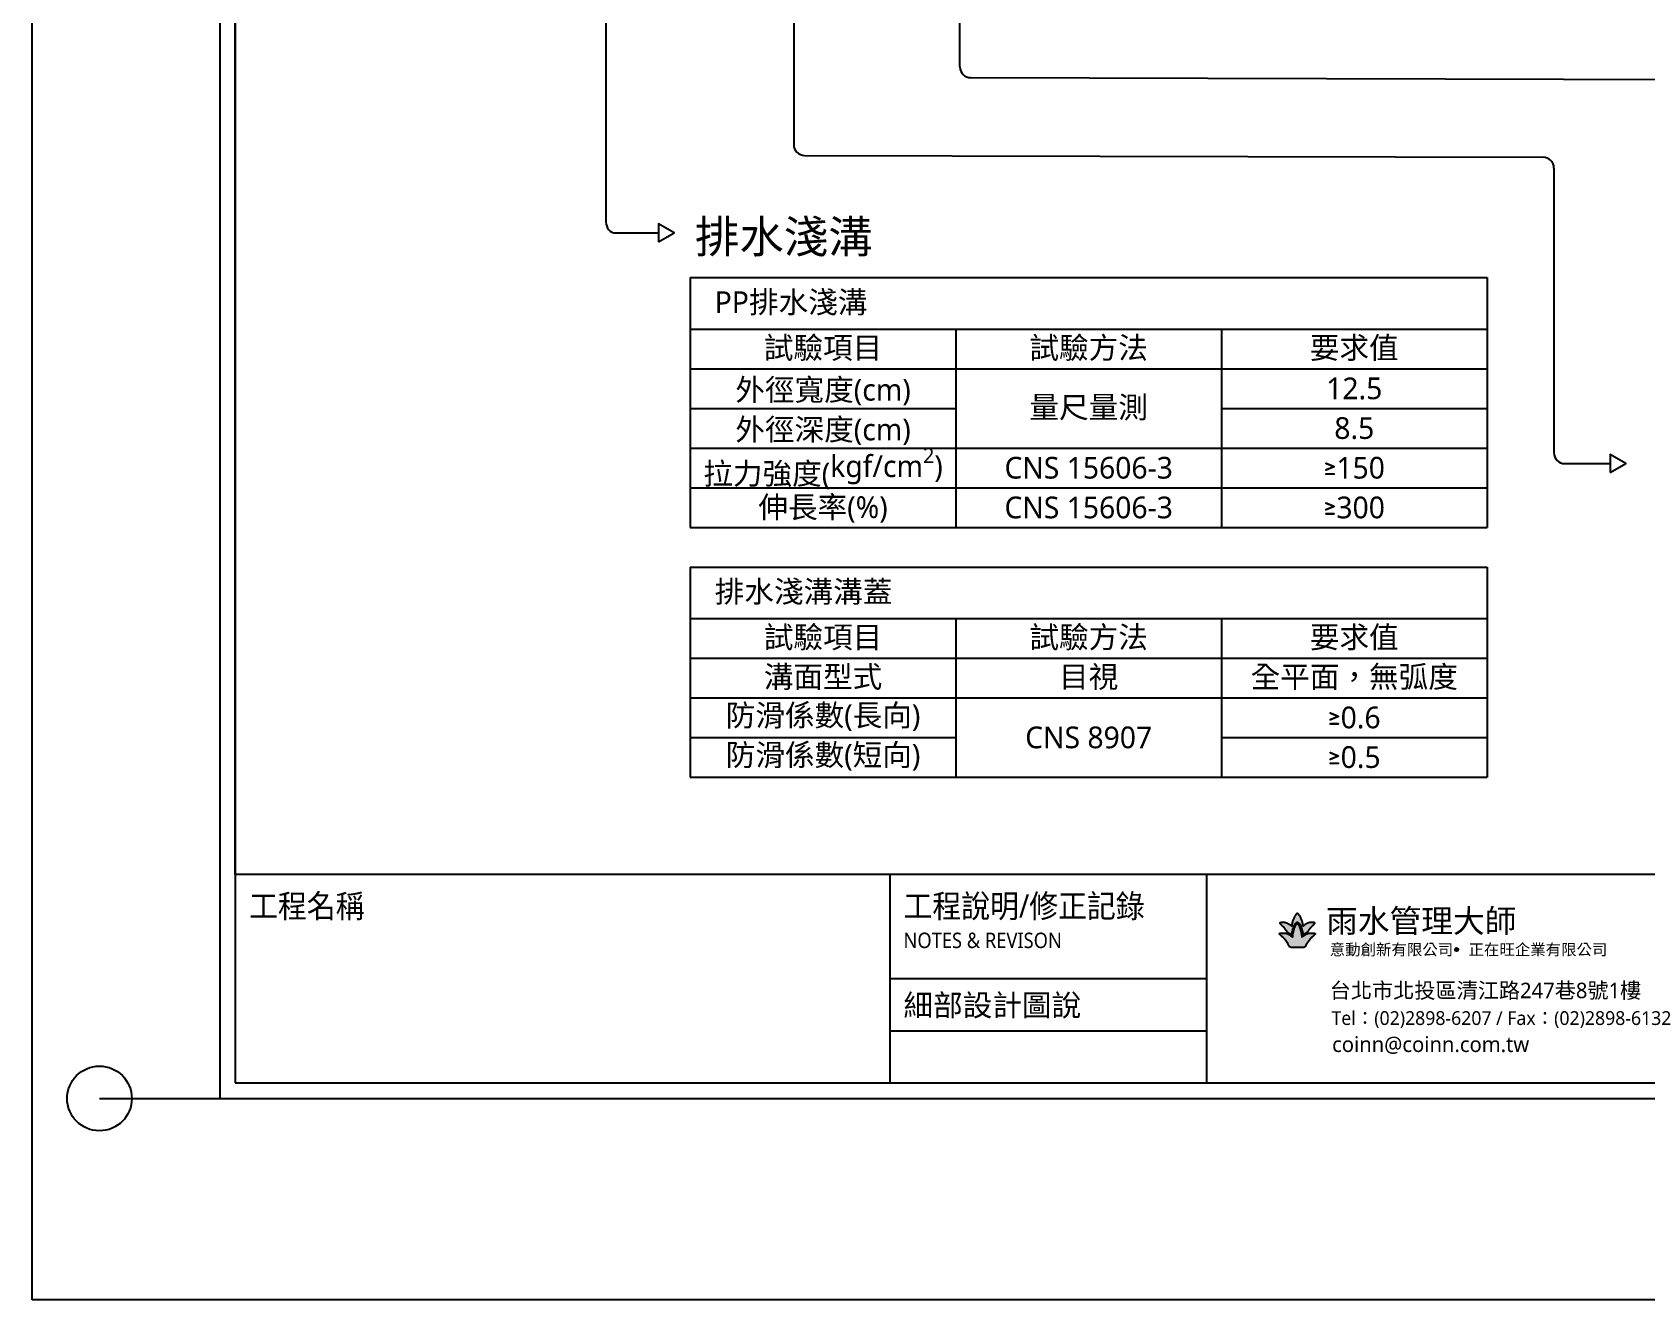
# Model space of a CAD drawing. Header units: millimetres. Extents: x 3083 to 7283, y 1609 to 4579.
# Drawn here: x 3083 to 4570, y 1609 to 2777 of the extents above; entities that cross this region are included whole.
import ezdxf
from ezdxf.enums import TextEntityAlignment as Align

# ---------------------------------------------------------------- set-up
doc = ezdxf.new("R2010")
doc.units = ezdxf.units.MM
doc.styles.add('圖框文字', font='Microsoft JhengHei.ttf')
doc.styles.add('微軟正黑體', font='Microsoft JhengHei.ttf')
doc.styles.add('微軟正黑體-20', font='Microsoft JhengHei.ttf', dxfattribs={"height": 20})

msp = doc.modelspace()

# ---------------------------------------------------------------- hatches: boundary and pattern name
at = {"true_color": 0xf8d731}
h = msp.add_hatch(color=40, dxfattribs=at)
h.dxf.hatch_style = 1
edge = h.paths.add_edge_path()
edge.add_spline(control_points=[(4254, 1945.3), (4254.9, 1945.9), (4255.8, 1946.4), (4256.6, 1946.8), (4257.6, 1947.2), (4258, 1947.4), (4258, 1947.4), (4258.1, 1947.6), (4258.9, 1948.7), (4259.2, 1949.2), (4259.6, 1949.8), (4260, 1950.3), (4260.4, 1950.9), (4260.9, 1951.5), (4261.3, 1952), (4261.7, 1952.5), (4262.5, 1953.4), (4262.8, 1953.7), (4263.2, 1954.1), (4263.7, 1954.5), (4264.2, 1954.9), (4264.4, 1955.1), (4264.6, 1955.4), (4264.8, 1955.6), (4264.9, 1955.9), (4264.9, 1956), (4264.9, 1956.1), (4264.8, 1956.2), (4264.6, 1956.4), (4264.2, 1956.5), (4263.7, 1956.5), (4263.2, 1956.6), (4262.8, 1956.7), (4262.2, 1956.7), (4261.5, 1956.6), (4260.9, 1956.6), (4260.1, 1956.5), (4259.7, 1956.4), (4259, 1956.2), (4258.4, 1955.9), (4257.9, 1955.7), (4257.2, 1955.4), (4256.6, 1955), (4256, 1954.6), (4255.5, 1954.3), (4255, 1953.9), (4254.5, 1953.5), (4254.1, 1953.1), (4254, 1953.1), (4254, 1953.1), (4254, 1953.2), (4253.9, 1954.1), (4253.8, 1954.9), (4253.1, 1958.1), (4252.7, 1959.1), (4252.1, 1960.6), (4251.6, 1961.7), (4251, 1962.8), (4250.1, 1964), (4249.5, 1964.6), (4249, 1965), (4248.8, 1965.1), (4248.6, 1965), (4248.4, 1964.8), (4248.1, 1964.6), (4247.9, 1964.5), (4247.5, 1964), (4247.3, 1963.8), (4247, 1963.3), (4246.6, 1962.8), (4246.3, 1962.3), (4245.9, 1961.4), (4245.2, 1960), (4244.5, 1958.2), (4244.3, 1957.3), (4243.9, 1955.7), (4243.7, 1954.2), (4243.6, 1953.3), (4243.6, 1953.1), (4243.5, 1953.1), (4242.5, 1954), (4241.4, 1954.7), (4240.1, 1955.5), (4238.7, 1956.1), (4237.2, 1956.5), (4235.9, 1956.7), (4234.1, 1956.6), (4233.1, 1956.4), (4232.7, 1956.2), (4232.7, 1956.1), (4232.7, 1955.9), (4232.8, 1955.8), (4232.9, 1955.5), (4233.1, 1955.2), (4233.7, 1954.6), (4234.2, 1954.2), (4234.8, 1953.7), (4235.9, 1952.4), (4236.7, 1951.6), (4237, 1951.2), (4237.4, 1950.5), (4237.9, 1949.9), (4238.5, 1949), (4238.9, 1948.4), (4239.5, 1947.5), (4239.5, 1947.4), (4239.8, 1947.3), (4240.5, 1947), (4241.3, 1946.6), (4242, 1946.3), (4242.4, 1946), (4242.9, 1945.7), (4243.4, 1945.4), (4243.6, 1945.2), (4243.7, 1945.2), (4243.7, 1945.3), (4243.7, 1945.5), (4243.9, 1947.1), (4244.2, 1948.4), (4244.5, 1949.5), (4245, 1951.3), (4245.2, 1951.9), (4245.6, 1952.9), (4246, 1953.8), (4246.2, 1954.3), (4246.7, 1955.2), (4247.2, 1955.8), (4247.7, 1956.3), (4248.1, 1956.6), (4248.5, 1956.8), (4248.8, 1956.8), (4249.1, 1956.8), (4249.6, 1956.5), (4250.1, 1956.1), (4250.5, 1955.6), (4250.9, 1955.1), (4251.4, 1954.3), (4251.8, 1953.3), (4252.2, 1952.4), (4252.5, 1951.5), (4252.8, 1950.5), (4253, 1949.9), (4253.3, 1948.9), (4253.5, 1948), (4253.7, 1947), (4253.8, 1946.4), (4253.9, 1945.6), (4254, 1945.3), (4254, 1945.3)], knot_values=[0, 0, 0, 0, 1, 2, 3, 4, 5, 6, 7, 8, 9, 10, 11, 12, 13, 14, 15, 16, 17, 18, 19, 20, 21, 22, 23, 24, 25, 26, 27, 28, 29, 30, 31, 32, 33, 34, 35, 36, 37, 38, 39, 40, 41, 42, 43, 44, 45, 46, 47, 48, 49, 50, 51, 52, 53, 54, 55, 56, 57, 58, 59, 60, 61, 61, 61, 62, 63, 64, 65, 66, 67, 68, 69, 70, 71, 72, 73, 74, 75, 76, 77, 78, 79, 80, 81, 82, 83, 84, 85, 86, 87, 88, 89, 90, 91, 92, 93, 94, 95, 96, 97, 98, 99, 100, 101, 102, 103, 104, 105, 106, 107, 108, 109, 110, 111, 112, 113, 114, 115, 116, 117, 118, 119, 120, 121, 122, 123, 124, 125, 126, 127, 128, 129, 130, 131, 132, 133, 134, 135, 136, 137, 138, 139, 140, 141, 142, 143, 144, 144, 144, 144], degree=3, periodic=0)
edge = h.paths.add_edge_path()
edge.add_spline(control_points=[(4248.8, 1933.6), (4251.9, 1933.6), (4253.9, 1933.6), (4254.7, 1933.6), (4255.1, 1933.7), (4255.4, 1933.8), (4255.6, 1933.9), (4255.9, 1934.2), (4256.1, 1934.4), (4256.4, 1935.1), (4257, 1936.3), (4257.3, 1936.9), (4257.8, 1937.7), (4258.4, 1938.5), (4259, 1939.3), (4259.5, 1940.2), (4260.3, 1941.1), (4261.1, 1942), (4262.2, 1943.1), (4263, 1943.8), (4263.7, 1944.4), (4264.2, 1944.9), (4264.7, 1945.3), (4265, 1945.7), (4265.1, 1945.9), (4265.2, 1946.1), (4265.2, 1946.3), (4265, 1946.5), (4264.8, 1946.6), (4264.3, 1946.7), (4263.5, 1946.8), (4262.3, 1946.9), (4261.2, 1946.8), (4260, 1946.8), (4259, 1946.6), (4257.9, 1946.3), (4257.2, 1946), (4256.2, 1945.5), (4255.4, 1945), (4254.3, 1944.3), (4253.4, 1943.7), (4253, 1943.2), (4253, 1943.3), (4252.8, 1943.7), (4252.7, 1944.6), (4252.3, 1947.1), (4252, 1948.5), (4251.6, 1950.1), (4251.1, 1951.6), (4250.4, 1953.4), (4249.7, 1954.6), (4249.5, 1954.9), (4249.2, 1955.2), (4249, 1955.4), (4248.8, 1955.4), (4248.6, 1955.4), (4248.4, 1955.3), (4248.1, 1955.1), (4247.8, 1954.7), (4247.5, 1954.2), (4247, 1953.3), (4246.7, 1952.6), (4246.3, 1951.8), (4245.9, 1950.7), (4245.6, 1949.7), (4245.2, 1948.3), (4245, 1947.1), (4244.7, 1945.9), (4244.6, 1944.8), (4244.5, 1943.9), (4244.5, 1943.2), (4244.5, 1943.2), (4244.3, 1943.3), (4244, 1943.5), (4243, 1944.2), (4242.2, 1944.9), (4241.3, 1945.4), (4240.5, 1945.8), (4239.5, 1946.3), (4238.6, 1946.6), (4237.5, 1946.8), (4236.7, 1946.8), (4235.6, 1946.9), (4234.2, 1946.8), (4233.3, 1946.7), (4232.7, 1946.7), (4232.4, 1946.5), (4232.3, 1946.3), (4232.3, 1946), (4232.5, 1945.7), (4232.9, 1945.2), (4233.9, 1944.3), (4234.8, 1943.5), (4235.9, 1942.5), (4236.7, 1941.7), (4237.5, 1940.7), (4238.4, 1939.6), (4239.6, 1937.9), (4240.3, 1936.7), (4240.9, 1935.4), (4241.4, 1934.5), (4241.6, 1934.2), (4241.8, 1934), (4242.2, 1933.8), (4242.9, 1933.6), (4244.1, 1933.6), (4248.8, 1933.6)], knot_values=[0, 0, 0, 0, 1, 2, 3, 4, 5, 6, 7, 8, 9, 10, 11, 12, 13, 14, 15, 16, 17, 18, 19, 20, 21, 22, 23, 24, 25, 26, 27, 28, 29, 30, 31, 32, 33, 34, 35, 36, 37, 38, 39, 40, 41, 42, 43, 44, 45, 46, 47, 48, 49, 50, 51, 52, 53, 54, 55, 56, 57, 58, 59, 60, 61, 62, 63, 64, 65, 66, 67, 68, 69, 70, 71, 72, 73, 74, 75, 76, 77, 78, 79, 80, 81, 82, 83, 84, 85, 86, 87, 88, 89, 90, 91, 92, 93, 94, 95, 96, 97, 98, 99, 100, 101, 102, 103, 104, 104, 104, 104], degree=3, periodic=0)
h = msp.add_hatch(color=256)
h.dxf.hatch_style = 1
h.paths.add_polyline_path([(4397.1, 1931.6, 1), (4394, 1931.6, 1)])

# ---------------------------------------------------------------- linework, layer by layer
for p, q in [((3083.3, 1608.9), (3083.3, 4578.9)), ((3270.3, 2000.9), (3270.3, 4380.1)), ((3270.3, 4380.1), (3270.3, 1808.7)), ((3784.8, 3079.2, -163.2), (3784.8, 2673.5, -163.2)), ((3937.8, 2745, -163.2), (3937.8, 3037.3, -163.2)), ((3611.8, 2952.4, -163.2), (3611.8, 2602, -163.2)), ((3947.8, 2735.1, -163.2), (4698.9, 2733.3, -163.2)), ((3794.8, 2663.5, -163.2), (4475.1, 2661.8, -163.2)), ((4485.1, 2651.8, -163.2), (4485.1, 2389.4, -163.2)), ((3620.6, 2592, -158.4), (3660.1, 2592, -158.4)), ((3689.5, 2550.8), (4423.6, 2550.8)), ((3689.5, 2550.8), (3689.5, 2320.6)), ((4423.6, 2550.8), (4423.6, 2320.6)), ((3689.5, 2503.4), (4423.6, 2503.4)), ((3934.2, 2503.4), (3934.2, 2320.6)), ((4178.9, 2503.4), (4178.9, 2320.6)), ((3689.5, 2466.8), (4423.6, 2466.8)), ((3689.5, 2430.3), (3934.2, 2430.3)), ((4178.9, 2430.3), (4423.6, 2430.3)), ((3689.5, 2393.7), (4423.6, 2393.7)), ((4495.1, 2379.4, -163.2), (4537.1, 2379.4, -163.2)), ((3689.5, 2357.2), (4423.6, 2357.2)), ((3689.5, 2320.6), (4423.6, 2320.6)), ((3689.5, 2284.1), (4423.6, 2284.1)), ((3689.5, 2284.1), (3689.5, 2090.5)), ((4423.6, 2284.1), (4423.6, 2090.5)), ((3689.5, 2236.7), (4423.6, 2236.7)), ((3934.2, 2236.7), (3934.2, 2090.5)), ((4178.9, 2236.7), (4178.9, 2090.5)), ((3689.5, 2200.1), (4423.6, 2200.1)), ((3689.5, 2163.6), (4423.6, 2163.6)), ((3689.5, 2127), (3934.2, 2127)), ((4178.9, 2127), (4423.6, 2127)), ((3689.5, 2090.5), (4423.6, 2090.5)), ((7096.2, 2000.9), (3270.3, 2000.9)), ((7096.2, 2000.9), (3270.3, 2000.9)), ((3873.2, 2000.9), (3873.2, 1808.7)), ((4165.1, 2000.9), (4165.1, 1808.7)), ((3873.2, 1904.8), (4165.1, 1904.8)), ((3873.2, 1856.7), (4165.1, 1856.7)), ((3270.3, 1808.7), (7096.2, 1808.7)), ((3145.2, 1794.4), (3256.1, 1794.4)), ((7283.3, 1608.9), (3083.3, 1608.9))]:
    msp.add_line(p, q)
at = {"color": 4}
for p, q in [((3256.1, 4394.3), (3256.1, 1794.4)), ((3256.1, 1794.4), (7110.5, 1794.4))]:
    msp.add_line(p, q, dxfattribs=at)
for points, elevation in [([(3660.1, 2583.7), (3674.6, 2592), (3660.1, 2600.4)], -158.4), ([(4537.1, 2371.1), (4551.5, 2379.4), (4537.1, 2387.8)], -163.2)]:
    msp.add_lwpolyline(points, close=True, dxfattribs=dict(elevation=elevation))
for centre, radius in [((4395.5, 1931.6, -163.2), 1.56), ((3145.2, 1794.4), 29.8)]:
    msp.add_circle(centre, radius)
for centre, start, end in [((3947.8, 2745.1, -163.2), 180.5638, 270), ((3794.8, 2673.5, -163.2), 180, 270), ((4475.1, 2651.8, -163.2), 0, 90), ((4495.1, 2389.4, -163.2), 180, 270)]:
    msp.add_arc(centre, 10, start, end)
at = {"extrusion": (-0.477745, 0, 0.878499)}
msp.add_arc((-2602, 3105, -1868.9), 10, 270, 0, dxfattribs=at)
for points in [[(4248.4, 1964.8, -163.2), (4248.1, 1964.6, -163.2), (4247.9, 1964.5, -163.2), (4247.5, 1964, -163.2), (4247.3, 1963.8, -163.2), (4247, 1963.3, -163.2), (4246.6, 1962.8, -163.2), (4246.3, 1962.3, -163.2), (4245.9, 1961.4, -163.2), (4245.2, 1960, -163.2), (4244.5, 1958.2, -163.2), (4244.3, 1957.3, -163.2), (4243.9, 1955.7, -163.2), (4243.7, 1954.2, -163.2), (4243.6, 1953.3, -163.2), (4243.6, 1953.1, -163.2), (4243.5, 1953.1, -163.2), (4242.5, 1954, -163.2), (4241.4, 1954.7, -163.2), (4240.1, 1955.5, -163.2), (4238.7, 1956.1, -163.2), (4237.2, 1956.5, -163.2), (4235.9, 1956.7, -163.2), (4234.1, 1956.6, -163.2), (4233.1, 1956.4, -163.2), (4232.7, 1956.2, -163.2), (4232.7, 1956.1, -163.2), (4232.7, 1955.9, -163.2), (4232.8, 1955.8, -163.2), (4232.9, 1955.5, -163.2), (4233.1, 1955.2, -163.2), (4233.7, 1954.6, -163.2), (4234.2, 1954.2, -163.2), (4234.8, 1953.7, -163.2), (4235.9, 1952.4, -163.2), (4236.7, 1951.6, -163.2), (4237, 1951.2, -163.2), (4237.4, 1950.5, -163.2), (4237.9, 1949.9, -163.2), (4238.5, 1949, -163.2), (4238.9, 1948.4, -163.2), (4239.5, 1947.5, -163.2), (4239.5, 1947.4, -163.2), (4239.8, 1947.3, -163.2), (4240.5, 1947, -163.2), (4241.3, 1946.6, -163.2), (4242, 1946.3, -163.2), (4242.4, 1946, -163.2), (4242.9, 1945.7, -163.2), (4243.4, 1945.4, -163.2), (4243.6, 1945.2, -163.2), (4243.7, 1945.2, -163.2), (4243.7, 1945.3, -163.2), (4243.7, 1945.5, -163.2), (4243.9, 1947.1, -163.2), (4244.2, 1948.4, -163.2), (4244.5, 1949.5, -163.2), (4245, 1951.3, -163.2), (4245.2, 1951.9, -163.2), (4245.6, 1952.9, -163.2), (4246, 1953.8, -163.2), (4246.2, 1954.3, -163.2), (4246.7, 1955.2, -163.2), (4247.2, 1955.8, -163.2), (4247.7, 1956.3, -163.2), (4248.1, 1956.6, -163.2), (4248.5, 1956.8, -163.2), (4248.8, 1956.8, -163.2), (4249.1, 1956.8, -163.2), (4249.6, 1956.5, -163.2), (4250.1, 1956.1, -163.2), (4250.5, 1955.6, -163.2), (4250.9, 1955.1, -163.2), (4251.4, 1954.3, -163.2), (4251.8, 1953.3, -163.2), (4252.2, 1952.4, -163.2), (4252.5, 1951.5, -163.2), (4252.8, 1950.5, -163.2), (4253, 1949.9, -163.2), (4253.3, 1948.9, -163.2), (4253.5, 1948, -163.2), (4253.7, 1947, -163.2), (4253.8, 1946.4, -163.2), (4253.9, 1945.6, -163.2), (4254, 1945.3, -163.2), (4254, 1945.3, -163.2)], [(4254, 1945.3, -163.2), (4254.9, 1945.9, -163.2), (4255.8, 1946.4, -163.2), (4256.6, 1946.8, -163.2), (4257.6, 1947.2, -163.2), (4258, 1947.4, -163.2), (4258, 1947.4, -163.2), (4258.1, 1947.6, -163.2), (4258.9, 1948.7, -163.2), (4259.2, 1949.2, -163.2), (4259.6, 1949.8, -163.2), (4260, 1950.3, -163.2), (4260.4, 1950.9, -163.2), (4260.9, 1951.5, -163.2), (4261.3, 1952, -163.2), (4261.7, 1952.5, -163.2), (4262.5, 1953.4, -163.2), (4262.8, 1953.7, -163.2), (4263.2, 1954.1, -163.2), (4263.7, 1954.5, -163.2), (4264.2, 1954.9, -163.2), (4264.4, 1955.1, -163.2), (4264.6, 1955.4, -163.2), (4264.8, 1955.6, -163.2), (4264.9, 1955.9, -163.2), (4264.9, 1956, -163.2), (4264.9, 1956.1, -163.2), (4264.8, 1956.2, -163.2), (4264.6, 1956.4, -163.2), (4264.2, 1956.5, -163.2), (4263.7, 1956.5, -163.2), (4263.2, 1956.6, -163.2), (4262.8, 1956.7, -163.2), (4262.2, 1956.7, -163.2), (4261.5, 1956.6, -163.2), (4260.9, 1956.6, -163.2), (4260.1, 1956.5, -163.2), (4259.7, 1956.4, -163.2), (4259, 1956.2, -163.2), (4258.4, 1955.9, -163.2), (4257.9, 1955.7, -163.2), (4257.2, 1955.4, -163.2), (4256.6, 1955, -163.2), (4256, 1954.6, -163.2), (4255.5, 1954.3, -163.2), (4255, 1953.9, -163.2), (4254.5, 1953.5, -163.2), (4254.1, 1953.1, -163.2), (4254, 1953.1, -163.2), (4254, 1953.1, -163.2), (4254, 1953.2, -163.2), (4253.9, 1954.1, -163.2), (4253.8, 1954.9, -163.2), (4253.1, 1958.1, -163.2), (4252.7, 1959.1, -163.2), (4252.1, 1960.6, -163.2), (4251.6, 1961.7, -163.2), (4251, 1962.8, -163.2), (4250.1, 1964, -163.2), (4249.5, 1964.6, -163.2), (4249, 1965, -163.2), (4248.8, 1965.1, -163.2), (4248.6, 1965, -163.2), (4248.4, 1964.8, -163.2)], [(4248.8, 1933.6, -163.2), (4251.9, 1933.6, -163.2), (4253.9, 1933.6, -163.2), (4254.7, 1933.6, -163.2), (4255.1, 1933.7, -163.2), (4255.4, 1933.8, -163.2), (4255.6, 1933.9, -163.2), (4255.9, 1934.2, -163.2), (4256.1, 1934.4, -163.2), (4256.4, 1935.1, -163.2), (4257, 1936.3, -163.2), (4257.3, 1936.9, -163.2), (4257.8, 1937.7, -163.2), (4258.4, 1938.5, -163.2), (4259, 1939.3, -163.2), (4259.5, 1940.2, -163.2), (4260.3, 1941.1, -163.2), (4261.1, 1942, -163.2), (4262.2, 1943.1, -163.2), (4263, 1943.8, -163.2), (4263.7, 1944.4, -163.2), (4264.2, 1944.9, -163.2), (4264.7, 1945.3, -163.2), (4265, 1945.7, -163.2), (4265.1, 1945.9, -163.2), (4265.2, 1946.1, -163.2), (4265.2, 1946.3, -163.2), (4265, 1946.5, -163.2), (4264.8, 1946.6, -163.2), (4264.3, 1946.7, -163.2), (4263.5, 1946.8, -163.2), (4262.3, 1946.9, -163.2), (4261.2, 1946.8, -163.2), (4260, 1946.8, -163.2), (4259, 1946.6, -163.2), (4257.9, 1946.3, -163.2), (4257.2, 1946, -163.2), (4256.2, 1945.5, -163.2), (4255.4, 1945, -163.2), (4254.3, 1944.3, -163.2), (4253.4, 1943.7, -163.2), (4253, 1943.2, -163.2), (4253, 1943.3, -163.2), (4252.8, 1943.7, -163.2), (4252.7, 1944.6, -163.2), (4252.3, 1947.1, -163.2), (4252, 1948.5, -163.2), (4251.6, 1950.1, -163.2), (4251.1, 1951.6, -163.2), (4250.4, 1953.4, -163.2), (4249.7, 1954.6, -163.2), (4249.5, 1954.9, -163.2), (4249.2, 1955.2, -163.2), (4249, 1955.4, -163.2), (4248.8, 1955.4, -163.2), (4248.6, 1955.4, -163.2), (4248.4, 1955.3, -163.2), (4248.1, 1955.1, -163.2), (4247.8, 1954.7, -163.2), (4247.5, 1954.2, -163.2), (4247, 1953.3, -163.2), (4246.7, 1952.6, -163.2), (4246.3, 1951.8, -163.2), (4245.9, 1950.7, -163.2), (4245.6, 1949.7, -163.2), (4245.2, 1948.3, -163.2), (4245, 1947.1, -163.2), (4244.7, 1945.9, -163.2), (4244.6, 1944.8, -163.2), (4244.5, 1943.9, -163.2), (4244.5, 1943.2, -163.2), (4244.5, 1943.2, -163.2), (4244.3, 1943.3, -163.2), (4244, 1943.5, -163.2), (4243, 1944.2, -163.2), (4242.2, 1944.9, -163.2), (4241.3, 1945.4, -163.2), (4240.5, 1945.8, -163.2), (4239.5, 1946.3, -163.2), (4238.6, 1946.6, -163.2), (4237.5, 1946.8, -163.2), (4236.7, 1946.8, -163.2), (4235.6, 1946.9, -163.2), (4234.2, 1946.8, -163.2), (4233.3, 1946.7, -163.2), (4232.7, 1946.7, -163.2), (4232.4, 1946.5, -163.2), (4232.3, 1946.3, -163.2), (4232.3, 1946, -163.2), (4232.5, 1945.7, -163.2), (4232.9, 1945.2, -163.2), (4233.9, 1944.3, -163.2), (4234.8, 1943.5, -163.2), (4235.9, 1942.5, -163.2), (4236.7, 1941.7, -163.2), (4237.5, 1940.7, -163.2), (4238.4, 1939.6, -163.2), (4239.6, 1937.9, -163.2), (4240.3, 1936.7, -163.2), (4240.9, 1935.4, -163.2), (4241.4, 1934.5, -163.2), (4241.6, 1934.2, -163.2), (4241.8, 1934, -163.2), (4242.2, 1933.8, -163.2), (4242.9, 1933.6, -163.2), (4244.1, 1933.6, -163.2), (4248.8, 1933.6, -163.2)]]:
    msp.add_open_spline(points, degree=3)

# ---------------------------------------------------------------- texts
for s, height, style, p in [('排水淺溝', 30, '微軟正黑體-20', (3693.8, 2573.6)), ('意動創新有限公司    正在旺企業有限公司', 10.422, '圖框文字', (4278.6, 1926.4)), ('台北市北投區清江路247巷8號1樓', 14.283, '圖框文字', (4278.6, 1886.8)), ('coinn@coinn.com.tw', 14.283, '圖框文字', (4280.8, 1837.2))]:
    msp.add_text(s, height=height, dxfattribs=dict(style=style)).set_placement(p)
at = {"color": 3, "style": '圖框文字', "width": 0.91}
for s, p in [('工程名稱', (3283, 1971.7)), ('工程說明/修正記錄', (3885.9, 1971.7))]:
    msp.add_text(s, height=21.43, dxfattribs=at).set_placement(p, align=Align.MIDDLE_LEFT)
at = {"color": 4, "style": '圖框文字'}
msp.add_text('雨水管理大師', height=21.43, dxfattribs=at).set_placement((4275.2, 1947.3))
at = {"style": '圖框文字', "width": 0.91}
msp.add_text('NOTES & REVISON', height=14.212, dxfattribs=at).set_placement((3885.9, 1940.1), align=Align.MIDDLE_LEFT)
at = {"color": 3, "style": '圖框文字'}
msp.add_text('細部設計圖說', height=20, dxfattribs=at).set_placement((3885.9, 1880.3), align=Align.MIDDLE_LEFT)
at = {"style": '圖框文字', "width": 0.98}
msp.add_text('Tel：(02)2898-6207 / Fax：(02)2898-6132', height=12.739, dxfattribs=at).set_placement((4280.2, 1862.1))
at = {"char_height": 20, "style": '微軟正黑體'}
for s, insert, width, attachment_point in [('PP排水淺溝', (3712, 2527.1), 730.039, 4), ('試驗項目', (3811.8, 2485.1), 240.639, 5), ('試驗方法', (4056.5, 2485.1), 240.639, 5), ('要求值', (4301.2, 2485.1), 240.639, 5), ('\\A1;外徑寬度(cm)', (3811.8, 2445.3), 240.639, 5), ('12.5', (4301.2, 2448.6), 240.639, 5), ('量尺量測', (4056.5, 2430.3), 240.639, 5), ('\\A1;外徑深度(cm)', (3811.8, 2408.7), 240.639, 5), ('8.5', (4301.2, 2412), 240.639, 5), ('拉力強度({\\A1;kgf/cm\\H0.7x;\\S2^ ;\\H1.42857x;)}', (3811.8, 2373.7), 240.639, 5), ('\\A1;CNS 15606-3', (4056.5, 2375.5), 240.639, 5), ('≥150', (4301.2, 2375.5), 240.639, 5), ('伸長率({\\A1;%)}', (3811.8, 2337.1), 240.639, 5), ('\\A1;CNS 15606-3', (4056.5, 2338.9), 240.639, 5), ('≥300', (4301.2, 2338.9), 240.639, 5), ('排水淺溝溝蓋', (3712, 2260.4), 730.039, 4), ('試驗項目', (3811.8, 2218.4), 240.639, 5), ('試驗方法', (4056.5, 2218.4), 240.639, 5), ('要求值', (4301.2, 2218.4), 240.639, 5), ('溝面型式', (3811.8, 2181.9), 240.639, 5), ('目視', (4056.5, 2181.9), 240.639, 5), ('全平面，無弧度', (4301.2, 2181.9), 240.639, 5), ('防滑係數(長向)', (3811.8, 2145.3), 240.639, 5), ('≥0.6', (4301.2, 2145.3), 240.639, 5), ('\\A1;CNS 8907', (4056.5, 2127), 240.639, 5), ('防滑係數(短向)', (3811.8, 2108.8), 240.639, 5), ('≥0.5', (4301.2, 2108.8), 240.639, 5)]:
    msp.add_mtext(s, dxfattribs=dict(at, insert=insert, width=width, attachment_point=attachment_point))

doc.saveas('drawing.dxf')
